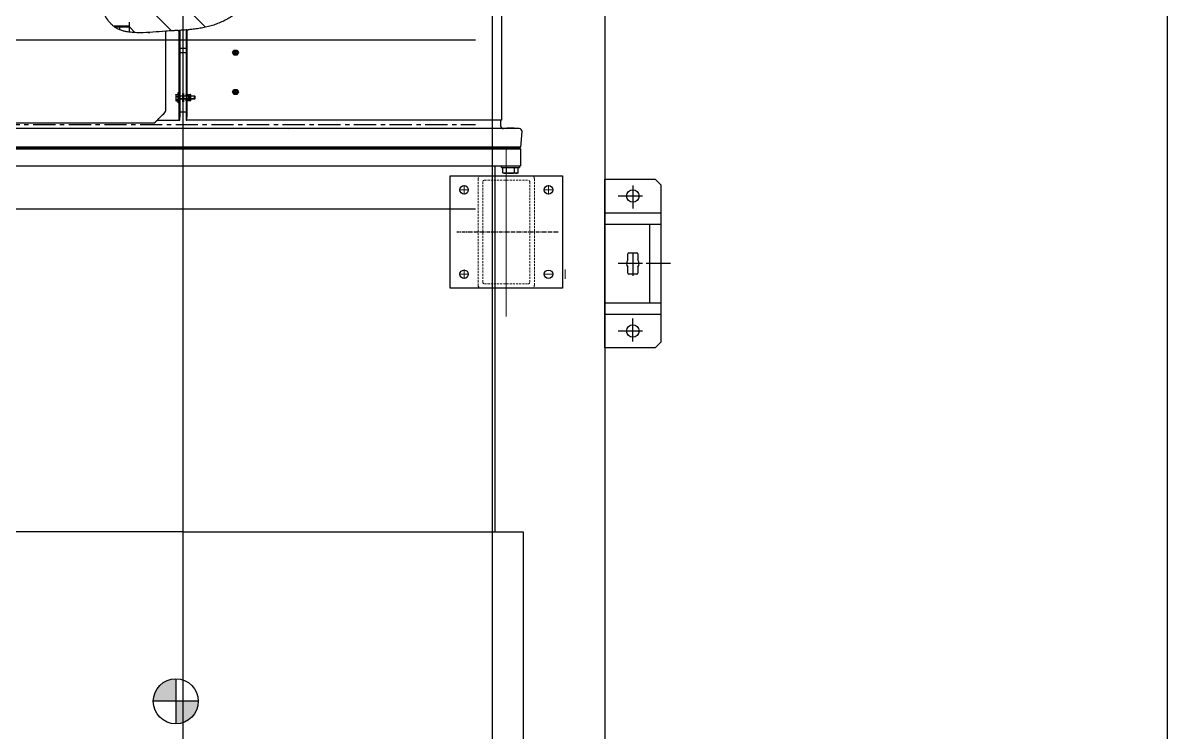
# Model space of a CAD drawing. Header units: millimetres. Extents: x 156850 to 204135, y 56350 to 74150.
# Drawn here: x 158316 to 160350, y 58314 to 59575 of the extents above; entities that cross this region are included whole.
import ezdxf

# ---------------------------------------------------------------- set-up
doc = ezdxf.new("R2010")
doc.units = ezdxf.units.MM
doc.header["$LTSCALE"] = 150
doc.linetypes.add('X-2F-PLAN$0$CENTER', pattern=[2, 1.25, -0.25, 0.25, -0.25])
doc.linetypes.add('X-2F-PLAN$0$DASHED2', pattern=[0.375, 0.25, -0.125])
doc.layers.add('-----33 Equipment', color=5, linetype='Continuous')

# ---------------------------------------------------------------- blocks, each defined once
blk = doc.blocks.new('X-2F-PLAN$0$A$C13F33EB5')
at = {"linetype": 'Continuous'}
h = blk.add_hatch(dxfattribs=at)
h.set_pattern_fill('LINE', color=0, scale=15.0015, angle=45, style=0)
h.set_pattern_definition([(45, (-3196.735, -2151.8), (-33.67933, 33.67933), [])])
edge = h.paths.add_edge_path()
edge.add_line((2845, 554), (2747.2, 554))
edge.add_spline(control_points=[(2747.2, 554), (2743, 560.7), (2723.7, 598.4), (2724.7, 655.3), (2717.9, 715.3), (2720.3, 734)], knot_values=[0.156413, 0.156413, 0.156413, 0.156413, 0.186206, 0.314389, 0.390086, 0.390086, 0.390086, 0.390086], degree=3, periodic=0)
edge.add_line((2720.3, 734), (2738, 734))
edge.add_line((2738, 734), (2738, 726))
edge.add_arc((2740, 726), 2, 180, 270)
edge.add_line((2740, 724), (2845, 724))
edge.add_line((2845, 724), (2845, 716))
edge.add_arc((2847, 716), 2, 180, 270)
edge.add_line((2847, 714), (2847, 702))
edge.add_line((2847, 702), (2861.8, 702))
edge.add_spline(control_points=[(2861.8, 702), (2858.7, 683.6), (2851.5, 646.3), (2845.1, 600.1), (2859.2, 572.6), (2862.9, 564)], knot_values=[0.736983, 0.736983, 0.736983, 0.736983, 0.810441, 0.88331, 0.917821, 0.917821, 0.917821, 0.917821], degree=3, periodic=0)
edge.add_line((2862.9, 564), (2847, 564))
edge.add_arc((2847, 562), 2, 90, 180)
edge.add_line((2845, 562), (2845, 554))
h = blk.add_hatch(color=0, dxfattribs=at)
edge = h.paths.add_edge_path()
edge.add_line((1530.9, 651.6), (1530.9, 691.6))
edge.add_arc((1530.9, 651.6), 40, 0, 90, ccw=False)
edge.add_line((1570.9, 651.6), (1530.9, 651.6))
h = blk.add_hatch(color=0, dxfattribs=at)
edge = h.paths.add_edge_path()
edge.add_line((1490.9, 651.6), (1530.9, 651.6))
edge.add_line((1530.9, 651.6), (1530.9, 611.6))
edge.add_arc((1530.9, 651.6), 40, 180, 270, ccw=False)
at = {"color": 0}
for p, q in [((1832, 639), (1832, 1244)), ((3102, 639), (18.2, 639)), ((1832, 639), (1832, 34)), ((1832, 34), (692, 34))]:
    blk.add_line(p, q, dxfattribs=at)
at = {"color": 0, "linetype": 'Continuous'}
for p, q in [((2482.5, 1239), (2482.5, 639)), ((2513, 1239), (2513, 39)), ((2515, 39.1), (2515, 1238.9)), ((2516, 38.5), (2516, 1239.5)), ((2549, 41), (2549, 1237)), ((2559, 1207.1), (2559, 691.6)), ((2549, 826.5), (2549.7, 825.8)), ((2549.7, 825.8), (2549.7, 812.2)), ((2549.7, 812.2), (2549, 811.5)), ((2730, 760.9), (2730, 734)), ((2731, 734), (2731, 762.2)), ((2720.3, 734), (2738, 734)), ((2730, 751.6), (2724.9, 751.9)), ((2719.8, 700.7), (2720, 700.6)), ((2720, 700.6), (2720, 697.8)), ((1530.9, 611.6), (1530.9, 691.6)), ((2559, 691.6), (2559, 691.5)), ((2560.4, 688), (2560.4, 688.1)), ((2564, 684.5), (2564, 654.7)), ((1570.9, 651.6), (1490.9, 651.6)), ((2564, 654.7), (2564, 648.2)), ((2564, 654.7), (2564, 654.7)), ((2577.5, 671.1), (2577.5, 671)), ((2581.1, 669.6), (2722, 669.6)), ((2581.1, 669.5), (2581.1, 669.6)), ((2581.1, 669.5), (2722.1, 669.5)), ((2598.3, 651.4), (2598.3, 647.6)), ((2598.6, 651.5), (2599.1, 651.6)), ((2608.9, 651.6), (2599.1, 651.6)), ((2600.5, 651.4), (2600.5, 647.6)), ((2606.2, 651.4), (2606.2, 647.6)), ((2608.9, 651.6), (2609.4, 651.5)), ((2609.7, 651.4), (2609.7, 647.6)), ((2722, 669.6), (2722.1, 669.5)), ((2722.9, 654.7), (2722.9, 654.7)), ((2482.5, 639), (2482.5, 39)), ((2564, 648.2), (2564, 646.2)), ((2569, 646.2), (2564, 646.2)), ((2564, 646.2), (2564, 644.7)), ((2564, 644.7), (2569, 644.7)), ((2564, 633.3), (2564, 631.8)), ((2569, 633.3), (2564, 633.3)), ((2564, 631.8), (2569, 631.8)), ((2564, 629.8), (2564, 631.8)), ((2723.4, 646.2), (2569, 646.2)), ((2723.5, 644.7), (2569, 644.7)), ((2724.3, 633.3), (2569, 633.3)), ((2724.4, 631.8), (2569, 631.8)), ((2578, 633.3), (2578, 644.7)), ((2595, 647.6), (2613, 647.6)), ((2595, 646.2), (2595, 647.6)), ((2611.5, 639.7), (2596.5, 639.7)), ((2596.5, 638.1), (2596.5, 639.7)), ((2611.5, 638.1), (2596.5, 638.1)), ((2599.7, 633.8), (2598.3, 633.8)), ((2598.3, 633.8), (2598.3, 633.3)), ((2599.1, 630.8), (2599.7, 630.8)), ((2599.8, 630.9), (2599.8, 631.8)), ((2600.3, 630.9), (2600.3, 631.8)), ((2601, 639.7), (2601, 644.7)), ((2601, 633.3), (2601, 638.1)), ((2601, 629.3), (2601, 631.8)), ((2601.6, 639.7), (2601.6, 644.7)), ((2601.6, 633.3), (2601.6, 638.1)), ((2601.6, 629.3), (2601.6, 631.8)), ((2606.4, 639.7), (2606.4, 644.7)), ((2606.4, 633.3), (2606.4, 638.1)), ((2606.4, 629.3), (2606.4, 631.8)), ((2607, 644.7), (2607, 639.7)), ((2607, 638.1), (2607, 633.3)), ((2607, 631.8), (2607, 629.3)), ((2607.6, 631.8), (2607.6, 630.9)), ((2608.1, 631.8), (2608.1, 630.9)), ((2609.6, 633.8), (2608.2, 633.8)), ((2608.2, 630.8), (2608.9, 630.8)), ((2609.6, 633.8), (2609.6, 633.3)), ((2611.5, 639.7), (2611.5, 638.1)), ((2613, 647.6), (2613, 646.2)), ((2684, 644.7), (2684, 633.3)), ((2692, 644.7), (2692, 633.3)), ((2723.5, 644.7), (2723.4, 646.2)), ((2724.4, 631.8), (2724.3, 633.3)), ((2564, 623.3), (2564, 629.8)), ((2564, 72.5), (2564, 623.3)), ((2564, 623.3), (2564, 623.3)), ((2598.5, 625.4), (2598.5, 630.2)), ((2599, 629.3), (2599, 630.2)), ((2599, 629.3), (2599, 625.3)), ((2609, 629.3), (2599, 629.3)), ((2599.1, 625.3), (2599, 625.3)), ((2599.1, 630.3), (2599.7, 630.3)), ((2599.1, 625.8), (2599.1, 626.3)), ((2599.1, 626.3), (2608.9, 626.3)), ((2599.1, 625.8), (2599.1, 624.8)), ((2599.1, 624.8), (2608.9, 624.8)), ((2601, 618.2), (2601, 624.8)), ((2601, 618.2), (2607, 618.2)), ((2601.6, 617.6), (2601, 618.2)), ((2601.6, 617.6), (2601.6, 624.8)), ((2606.4, 617.6), (2601.6, 617.6)), ((2606.4, 617.6), (2606.4, 624.8)), ((2607, 618.2), (2606.4, 617.6)), ((2607, 624.8), (2607, 618.2)), ((2608.2, 630.3), (2608.9, 630.3)), ((2608.9, 626.3), (2608.9, 625.8)), ((2608.9, 624.8), (2608.9, 625.8)), ((2609, 625.3), (2608.9, 625.3)), ((2609, 630.2), (2609, 629.3)), ((2609, 629.3), (2609, 625.3)), ((2609.5, 630.2), (2609.5, 625.4)), ((2725.2, 623.3), (2725.2, 623.3)), ((2609.4, 548.2), (2614, 550.8)), ((2609.4, 548.2), (2614, 550.8)), ((2614, 549.7), (2610.4, 547.7)), ((2614, 550.8), (2618.5, 548.2)), ((2614, 550.8), (2618.5, 548.2)), ((2614, 550.8), (2614, 550.8)), ((2617.5, 547.7), (2614, 549.7)), ((2679.4, 548.2), (2684, 550.8)), ((2679.4, 548.2), (2684, 550.8)), ((2684, 549.7), (2680.4, 547.7)), ((2684, 550.8), (2688.5, 548.2)), ((2684, 550.8), (2688.5, 548.2)), ((2684, 550.8), (2684, 550.8)), ((2687.5, 547.7), (2684, 549.7)), ((2609.4, 543), (2609.4, 548.2)), ((2609.4, 543), (2609.4, 548.2)), ((2609.4, 548.2), (2609.4, 548.2)), ((2614, 540.4), (2609.4, 543)), ((2614, 540.4), (2609.4, 543)), ((2610.4, 547.7), (2610.4, 543.6)), ((2614, 542.1), (2610.4, 544.1)), ((2610.4, 543.6), (2614, 541.6)), ((2617.5, 544.1), (2614, 542.1)), ((2614, 541.6), (2617.5, 543.6)), ((2618.5, 543), (2614, 540.4)), ((2618.5, 543), (2614, 540.4)), ((2614, 541.6), (2614, 542.1)), ((2614, 540.4), (2614, 540.4)), ((2617.5, 543.6), (2617.5, 547.7)), ((2618.5, 548.2), (2618.5, 543)), ((2618.5, 548.2), (2618.5, 543)), ((2618.5, 548.2), (2618.5, 548.2)), ((2679.4, 543), (2679.4, 548.2)), ((2679.4, 543), (2679.4, 548.2)), ((2679.4, 548.2), (2679.4, 548.2)), ((2684, 540.4), (2679.4, 543)), ((2684, 540.4), (2679.4, 543)), ((2680.4, 547.7), (2680.4, 543.6)), ((2684, 542.1), (2680.4, 544.1)), ((2680.4, 543.6), (2684, 541.6)), ((2684, 548.5), (2684, 545.3)), ((2687.5, 544.1), (2684, 542.1)), ((2684, 541.6), (2687.5, 543.6)), ((2688.5, 543), (2684, 540.4)), ((2688.5, 543), (2684, 540.4)), ((2684, 541.6), (2684, 542.1)), ((2684, 540.4), (2684, 540.4)), ((2687.5, 543.6), (2687.5, 547.7)), ((2688.5, 548.2), (2688.5, 543)), ((2688.5, 548.2), (2688.5, 543)), ((2688.5, 548.2), (2688.5, 548.2)), ((2549, 466.5), (2549.7, 465.8)), ((2549.7, 452.2), (2549, 451.5)), ((2549.7, 465.8), (2549.7, 452.2)), ((2549, 175.2), (2549.7, 174.5)), ((2549.7, 174.5), (2549.7, 161)), ((2549.7, 161), (2549, 160.3)), ((2482.5, 84.1), (1832, 84.1)), ((2469.7, 68.4), (2470.2, 70.4)), ((2469.7, 44.6), (2469.7, 68.4)), ((2470.2, 70.4), (2479.7, 70.4)), ((2470.2, 63.4), (2479.7, 63.4)), ((2479.7, 72.5), (2479.7, 40.5)), ((2479.7, 72.5), (2482.5, 72.5)), ((2549, 64), (2549.7, 63.3)), ((2549.7, 49.7), (2549.7, 63.3)), ((2564, 74), (2554, 74)), ((2804, 72.5), (2564, 72.5)), ((2470.2, 42.6), (2469.7, 44.6)), ((2470.2, 49.6), (2479.7, 49.6)), ((2470.2, 42.6), (2479.7, 42.6)), ((2515, 41), (2513, 39)), ((2549.7, 49.7), (2549, 49)), ((2482.5, 40.5), (2479.7, 40.5)), ((2513, 39), (2482.5, 39)), ((2516, 38.5), (2515, 39.1)), ((2543.5, 36.1), (2516, 38.5))]:
    blk.add_line(p, q, dxfattribs=at)
blk.add_circle((1530.9, 651.6), 40, dxfattribs=at)
for centre, radius, start, end in [((2564, 691.6), 4.98, 180.0153, 225.0931), ((2564, 691.5), 4.98, 180.0154, 225.0932), ((2581.1, 674.6), 5, 225.0438, 270.0049), ((2581.1, 674.5), 5, 225.0438, 270.0049), ((2599.4, 648.5), 3.05, 68.7679, 111.2321), ((2603.3, 631.7), 19.9, 81.7166, 98.2834), ((2607.9, 644), 7.55, 76.5404, 103.4596), ((2608.6, 648.5), 3.08, 68.9262, 75.0172), ((2599.1, 630.2), 0.6, 90, 180), ((2599.7, 633.2), 0.6, 9.5941, 90), ((2599.7, 630.9), 0.1, 270, 0), ((2599.7, 630.9), 0.6, 270, 0), ((2608.2, 633.2), 0.6, 90, 170.4059), ((2608.2, 630.9), 0.6, 180, 270), ((2608.2, 630.9), 0.1, 180, 270), ((2608.9, 630.2), 0.6, 0, 90), ((3150, 666.1), 427, 184.608, 184.8773), ((2599.1, 625.4), 0.6, 180, 270), ((2599.1, 630.2), 0.1, 90, 180), ((2608.9, 630.2), 0.1, 0, 90), ((2608.9, 625.4), 0.6, 270, 0), ((2482, 66.9), 12.3, 163.6571, 196.3429), ((2554, 69), 5, 90, 180), ((2482, 46.1), 12.3, 163.6571, 196.3429), ((2544, 41), 5, 265, 0)]:
    blk.add_arc(centre, radius, start, end, dxfattribs=at)
at = {"color": 0, "linetype": 'Continuous', "extrusion": (0, 0, -1)}
for centre, major_axis, ratio, start_param, end_param in [((2579, 639), (-638.8, 638.8), 0.023958, 1.517831, 1.544551), ((2579, 639), (-636.8, 636.8), 0.023958, 1.51774, 1.544544), ((2614, 547.8), (2.46, 0), 0.986323, 0.346774, 2.794818), ((2684, 547.8), (2.46, 0), 0.986323, 0.345117, 2.794818)]:
    blk.add_ellipse(centre, major_axis=major_axis, ratio=ratio, start_param=start_param, end_param=end_param, dxfattribs=at)
for centre in [(2614, 546.1), (2684, 546.1)]:
    blk.add_ellipse(centre, major_axis=(2.46, 0), ratio=0.986323, dxfattribs=at)
at = {"color": 0, "linetype": 'Continuous'}
for points, knots in [([(2722, 669.6), (2721.5, 677.2), (2720.9, 684.8), (2719.8, 699.9), (2719.4, 707.5), (2719.3, 718.9), (2719.4, 722.7), (2719.9, 730.2), (2720.3, 734), (2721.2, 739.5), (2721.6, 741.4), (2722.5, 745), (2723, 746.9), (2724.9, 752.2), (2726.5, 755.6), (2729.6, 760.4), (2730.7, 761.9), (2733.1, 764.8), (2734.4, 766.1), (2738.6, 770), (2741.6, 772.3), (2748, 776.3), (2751.4, 778.1), (2758.2, 781.3), (2761.7, 782.7), (2772.4, 786.7), (2779.7, 788.9), (2794.3, 793), (2801.7, 794.9), (2809, 796.9)], [0, 0, 0, 0, 0.125, 0.125, 0.25, 0.25, 0.3125, 0.3125, 0.375, 0.375, 0.40625, 0.40625, 0.4375, 0.4375, 0.5, 0.5, 0.53125, 0.53125, 0.5625, 0.5625, 0.625, 0.625, 0.6875, 0.6875, 0.75, 0.75, 0.875, 0.875, 1, 1, 1, 1]), ([(2722.9, 654.7), (2722.7, 658.7), (2722.5, 662.7), (2722.2, 667.6), (2722.1, 668.6), (2722.1, 669.5)], [0, 0, 0, 0, 0.0625, 0.0625, 0.07727985, 0.07727985, 0.07727985, 0.07727985]), ([(2723.3, 648.2), (2723.3, 647.7), (2723.4, 647.2), (2723.4, 646.4), (2723.4, 646.2), (2723.4, 646.2)], [0, 0, 0, 0, 0.5, 0.5, 1, 1, 1, 1]), ([(2750.6, 548.9), (2746.9, 554.3), (2743.5, 559.9), (2739.1, 568.9), (2737.7, 571.9), (2735.2, 578), (2734, 581.1), (2730.9, 590.5), (2729.3, 596.9), (2727.4, 606.7), (2726.9, 610), (2725.9, 616.6), (2725.5, 619.9), (2725.2, 623.3)], [0, 0, 0, 0, 0.25, 0.25, 0.375, 0.375, 0.5, 0.5, 0.75, 0.75, 0.875, 0.875, 1, 1, 1, 1]), ([(2470.2, 63.4), (2469.9, 61.1), (2469.7, 58.8), (2469.7, 54.2), (2469.9, 51.9), (2470.2, 49.6)], [0, 0, 0, 0, 0.5, 0.5, 1, 1, 1, 1])]:
    blk.add_open_spline(points, degree=3, knots=knots, dxfattribs=at)
for points in [[(2723.3, 648.2), (2723.2, 650.4), (2723.1, 652.5), (2722.9, 654.7)], [(2724.3, 633.3), (2724, 637.1), (2723.7, 640.9), (2723.5, 644.7)], [(2725.2, 623.3), (2725, 625.5), (2724.8, 627.6), (2724.6, 629.8)]]:
    blk.add_open_spline(points, degree=3, dxfattribs=at)
blk = doc.blocks.new('X-2F-PLAN$0$zw$C47F')
at = {"layer": '-----33 Equipment'}
for p, q in [((2388, 2206.3), (2388, 1166.3)), ((2688, 1166.3), (2688, 2206.3)), ((3425.9, 1136.3), (159.8, 1136.3)), ((6141.1, 936.3), (159.8, 936.3)), ((2140.9, 936.3), (2440.9, 936.3)), ((2140.9, 846.3), (2140.9, 936.3)), ((2140.9, 936.3), (2440.9, 936.3)), ((2140.9, 846.3), (2140.9, 936.3)), ((2200.9, 936.3), (2200.9, 836.3)), ((2200.9, 936.3), (2200.9, 836.3)), ((2220.9, 936.3), (2220.9, 836.3)), ((2220.9, 936.3), (2220.9, 836.3)), ((2360.9, 936.3), (2360.9, 836.3)), ((2360.9, 936.3), (2360.9, 836.3)), ((2380.9, 936.3), (2380.9, 836.3)), ((2380.9, 936.3), (2380.9, 836.3)), ((2440.9, 936.3), (2440.9, 846.3)), ((2440.9, 936.3), (2440.9, 846.3)), ((2170.9, 869.1), (2170.9, 912.2)), ((2170.9, 869.1), (2170.9, 912.2)), ((2273.9, 895.3), (2284.5, 895.3)), ((2273.9, 895.3), (2284.5, 895.3)), ((2290.9, 869.1), (2290.9, 912.2)), ((2290.9, 869.1), (2290.9, 912.2)), ((2297.2, 895.3), (2307.9, 895.3)), ((2297.2, 895.3), (2307.9, 895.3)), ((2410.9, 869.1), (2410.9, 912.2)), ((2410.9, 869.1), (2410.9, 912.2)), ((2152.3, 886.3), (2192.9, 886.3)), ((2152.3, 886.3), (2192.9, 886.3)), ((2309.4, 886.3), (2268.8, 886.3)), ((2309.4, 886.3), (2268.8, 886.3)), ((2271.9, 879.3), (2271.9, 893.3)), ((2271.9, 879.3), (2271.9, 893.3)), ((2284.5, 877.3), (2273.9, 877.3)), ((2284.5, 877.3), (2273.9, 877.3)), ((2307.9, 877.3), (2297.2, 877.3)), ((2307.9, 877.3), (2297.2, 877.3)), ((2309.9, 893.3), (2309.9, 879.3)), ((2309.9, 893.3), (2309.9, 879.3)), ((2429.4, 886.3), (2388.8, 886.3)), ((2429.4, 886.3), (2388.8, 886.3)), ((2220.9, 856.3), (2360.9, 856.3)), ((2220.9, 856.3), (2360.9, 856.3)), ((2290.9, 819.6), (2290.9, 862.6)), ((2290.9, 819.6), (2290.9, 862.6)), ((2150.9, 836.3), (2140.9, 846.3)), ((2150.9, 836.3), (2140.9, 846.3)), ((2430.9, 836.3), (2150.9, 836.3)), ((2430.9, 836.3), (2150.9, 836.3)), ((2440.9, 846.3), (2430.9, 836.3)), ((2440.9, 846.3), (2430.9, 836.3))]:
    blk.add_line(p, q, dxfattribs=at)
at = {"layer": '-----33 Equipment', "linetype": 'X-2F-PLAN$0$CENTER', "ltscale": 0.211328}
blk.add_line((2538, 2206.3), (2538, 1166.3), dxfattribs=at)
at = {"layer": '-----33 Equipment', "ltscale": 0.02}
blk.add_line((2717.5, 1686.3), (1562.7, 1686.3), dxfattribs=at)
at = {"layer": '-----33 Equipment', "linetype": 'X-2F-PLAN$0$CENTER', "lineweight": 13, "ltscale": 1.524}
for p, q in [((2280, 1186.3), (2263.5, 1186.3)), ((2271.8, 1178), (2271.8, 1194.5)), ((2430, 1186.3), (2413.5, 1186.3)), ((2421.8, 1178), (2421.8, 1194.5)), ((2271.8, 1028), (2271.8, 1044.5)), ((2421.8, 1028), (2421.8, 1044.5)), ((2430, 1036.3), (2413.5, 1036.3)), ((2280, 1006.3), (2263.5, 1006.3))]:
    blk.add_line(p, q, dxfattribs=at)
at = {"layer": '-----33 Equipment', "linetype": 'X-2F-PLAN$0$CENTER', "ltscale": 0.036579}
blk.add_line((2346.8, 1019.1), (2346.8, 1199.1), dxfattribs=at)
blk.add_line((2346.8, 1019.1), (2346.8, 1199.1), dxfattribs=at)
at = {"layer": '-----33 Equipment', "linetype": 'X-2F-PLAN$0$DASHED2', "lineweight": 15, "ltscale": 0.1}
for p, q in [((2251.8, 1161.2), (2441.8, 1161.2)), ((2246.8, 1066.4), (2246.8, 1156.2)), ((2254.8, 1150.2), (2254.8, 1072.4)), ((2257.8, 1153.2), (2435.8, 1153.2)), ((2438.8, 1150.2), (2438.8, 1072.4)), ((2446.8, 1156.2), (2446.8, 1066.4)), ((2441.8, 1061.4), (2251.8, 1061.4)), ((2257.8, 1069.4), (2435.8, 1069.4))]:
    blk.add_line(p, q, dxfattribs=at)
at = {"layer": '-----33 Equipment', "linetype": 'X-2F-PLAN$0$CENTER', "lineweight": 13, "ltscale": 4.064}
blk.add_line((2496.8, 1111.3), (2196.8, 1111.3), dxfattribs=at)
at = {"layer": '-----33 Equipment'}
for points in [[(-506.2, -63.7), (-506.2, 3436.3), (9493.8, 3436.3), (9493.8, -63.7)], [(2446.8, 1011.3), (2246.8, 1011.3), (2246.8, 1211.3), (2446.8, 1211.3)]]:
    blk.add_lwpolyline(points, close=True, dxfattribs=at)
for centre, radius in [((2271.8, 1186.3), 7.5), ((2421.8, 1186.3), 7.5), ((2271.8, 1036.3), 7.5), ((2421.8, 1036.3), 7.5), ((2170.9, 886.3), 11), ((2170.9, 886.3), 11), ((2410.9, 886.3), 11), ((2410.9, 886.3), 11)]:
    blk.add_circle(centre, radius, dxfattribs=at)
at = {"layer": '-----33 Equipment', "linetype": 'X-2F-PLAN$0$DASHED2', "lineweight": 15, "ltscale": 0.1}
for centre, radius, start, end in [((2251.8, 1156.2), 5, 90, 180), ((2441.8, 1156.2), 5, 0, 90), ((2257.8, 1150.2), 3, 90, 180), ((2257.8, 1150.2), 3, 90, 180), ((2435.8, 1150.2), 3, 0, 90), ((2251.8, 1066.4), 5, 180, 270), ((2257.8, 1072.4), 3, 180, 270), ((2435.8, 1072.4), 3, 270, 0), ((2441.8, 1066.4), 5, 270, 0)]:
    blk.add_arc(centre, radius, start, end, dxfattribs=at)
at = {"layer": '-----33 Equipment'}
for centre, radius, start, end in [((2273.9, 893.3), 2, 90, 180), ((2273.9, 893.3), 2, 90, 180), ((2290.9, 886.3), 11, 54.9032, 125.0968), ((2290.9, 886.3), 11, 54.9032, 125.0968), ((2307.9, 893.3), 2, 0, 90), ((2307.9, 893.3), 2, 0, 90), ((2273.9, 879.3), 2, 180, 270), ((2273.9, 879.3), 2, 180, 270), ((2290.9, 886.3), 11, 234.9032, 305.0968), ((2290.9, 886.3), 11, 234.9032, 305.0968), ((2307.9, 879.3), 2, 270, 0), ((2307.9, 879.3), 2, 270, 0)]:
    blk.add_arc(centre, radius, start, end, dxfattribs=at)
blk.add_blockref('X-2F-PLAN$0$A$C13F33EB5', (-18.2, 1047.3), dxfattribs=at)

msp = doc.modelspace()

# ---------------------------------------------------------------- block references
at = {"layer": '-----33 Equipment', "rotation": 90.00000000000001}
msp.add_blockref('X-2F-PLAN$0$zw$C47F', (160286.3, 56856.2), dxfattribs=at)

doc.saveas('drawing.dxf')
